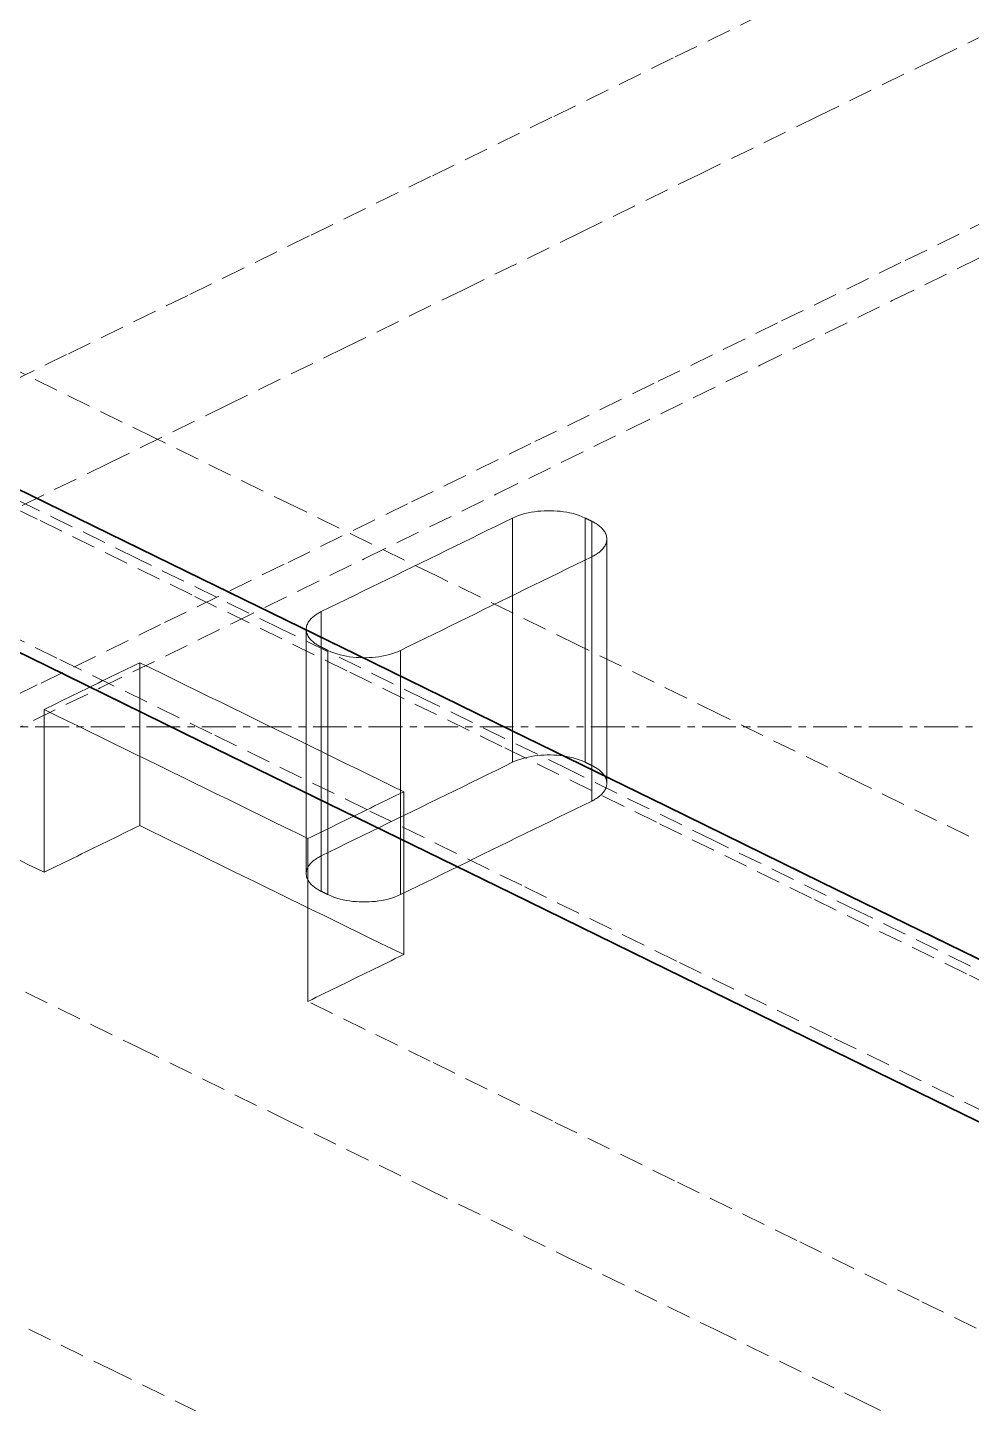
# Model space of a CAD drawing. Header units: millimetres. Extents: x 10 to 410, y 10 to 287.
# Drawn here: x 246.04 to 265.58, y 209 to 237.47 of the extents above; entities that cross this region are included whole.
import ezdxf

# ---------------------------------------------------------------- set-up
doc = ezdxf.new("R2010")
doc.units = ezdxf.units.MM
doc.linetypes.add('CENTER', pattern=[1.15, 0.7, -0.15, 0.15, -0.15])
doc.linetypes.add('DASHED', pattern=[0.75, 0.5, -0.25])
for name, color, linetype, lineweight in [('CENTER', 4, 'CENTER', 13), ('HIDDEN', 8, 'DASHED', 18), ('VISIBLE', 7, 'CONTINUOUS', 35)]:
    doc.layers.add(name, color=color, linetype=linetype, lineweight=lineweight)

msp = doc.modelspace()

# ---------------------------------------------------------------- linework, layer by layer
at = {"layer": 'CENTER'}
msp.add_line((214, 223), (404, 223), dxfattribs=at)
at = {"layer": 'HIDDEN'}
for points in [[(239.353, 227.036), (241.865, 228.264), (244.377, 229.492), (246.888, 230.72), (249.4, 231.948), (251.911, 233.176), (254.423, 234.404), (256.935, 235.632), (259.446, 236.86), (261.958, 238.088), (264.47, 239.316), (266.981, 240.544), (269.493, 241.772), (272.005, 243), (274.516, 244.228), (277.028, 245.456), (279.539, 246.684), (282.051, 247.912), (284.563, 249.14), (287.074, 250.368), (289.586, 251.596), (292.098, 252.824), (294.609, 254.052), (297.121, 255.28)], [(299.109, 253.581), (296.662, 252.384), (294.215, 251.188), (291.768, 249.991), (289.321, 248.795), (286.874, 247.599), (284.427, 246.402), (281.98, 245.206), (279.533, 244.009), (277.086, 242.813), (274.639, 241.617), (272.192, 240.42), (269.745, 239.224), (267.298, 238.027), (264.851, 236.831), (262.404, 235.635), (259.957, 234.438), (257.51, 233.242), (255.063, 232.045), (252.616, 230.849), (250.169, 229.653), (247.722, 228.456), (245.275, 227.26), (242.828, 226.063)], [(238.661, 220.159), (241.215, 221.407), (243.769, 222.656), (246.323, 223.905), (248.877, 225.154), (251.431, 226.402), (253.985, 227.651), (256.539, 228.9), (259.093, 230.149), (261.647, 231.397), (264.201, 232.646), (266.755, 233.895), (269.309, 235.143), (271.863, 236.392), (274.417, 237.641), (276.971, 238.89), (279.526, 240.138), (282.08, 241.387), (284.634, 242.636), (287.188, 243.885), (289.742, 245.133), (292.296, 246.382), (294.85, 247.631), (297.404, 248.88)], [(233.887, 217.126), (236.619, 218.462), (239.35, 219.798), (242.082, 221.133), (244.814, 222.469), (247.545, 223.804), (250.277, 225.14), (253.009, 226.475), (255.74, 227.811), (258.472, 229.147), (261.204, 230.482), (263.935, 231.818), (266.667, 233.153), (269.399, 234.489), (272.13, 235.824), (274.862, 237.16), (277.594, 238.495), (280.325, 239.831), (283.057, 241.167), (285.789, 242.502), (288.52, 243.838), (291.252, 245.173), (293.984, 246.509), (296.715, 247.844)], [(310.359, 195.933), (307.153, 197.502), (303.947, 199.07), (300.741, 200.638), (297.535, 202.206), (294.328, 203.774), (291.122, 205.342), (287.916, 206.91), (284.71, 208.478), (281.504, 210.047), (278.298, 211.615), (275.091, 213.183), (271.885, 214.751), (268.679, 216.319), (265.473, 217.887), (262.267, 219.455), (259.06, 221.023), (255.854, 222.592), (252.648, 224.16), (249.442, 225.728), (246.236, 227.296), (243.03, 228.864), (239.823, 230.432), (236.617, 232)], [(310.023, 198.97), (307.101, 200.399), (304.18, 201.828), (301.258, 203.257), (298.337, 204.686), (295.415, 206.115), (292.493, 207.543), (289.572, 208.972), (286.65, 210.401), (283.729, 211.83), (280.807, 213.259), (277.886, 214.688), (274.964, 216.117), (272.042, 217.546), (269.121, 218.975), (266.199, 220.404), (263.278, 221.833), (260.356, 223.262), (257.435, 224.691), (254.513, 226.12), (251.591, 227.548), (248.67, 228.977), (245.748, 230.406), (242.827, 231.835)], [(233.886, 230.665), (237.092, 229.097), (240.298, 227.528), (243.504, 225.96), (246.71, 224.392), (249.916, 222.824), (253.123, 221.256), (256.329, 219.688), (259.535, 218.12), (262.741, 216.552), (265.947, 214.983), (269.153, 213.415), (272.36, 211.847), (275.566, 210.279), (278.772, 208.711), (281.978, 207.143), (285.184, 205.575), (288.391, 204.007), (291.597, 202.438), (294.803, 200.87), (298.009, 199.302), (301.215, 197.734), (304.421, 196.166), (307.628, 194.598)], [(308.034, 197.271), (305.048, 198.731), (302.062, 200.192), (299.076, 201.653), (296.089, 203.113), (293.103, 204.574), (290.117, 206.034), (287.131, 207.495), (284.145, 208.955), (281.159, 210.416), (278.172, 211.876), (275.186, 213.337), (272.2, 214.797), (269.214, 216.258), (266.228, 217.718), (263.242, 219.179), (260.255, 220.639), (257.269, 222.1), (254.283, 223.56), (251.297, 225.021), (248.311, 226.481), (245.324, 227.942), (242.338, 229.403), (239.352, 230.863)], [(252.119, 225.382), (252.291, 225.466), (252.464, 225.551), (252.636, 225.635), (252.808, 225.719), (252.98, 225.803), (253.152, 225.887), (253.325, 225.972), (253.497, 226.056), (253.669, 226.14), (253.841, 226.224), (254.013, 226.308), (254.186, 226.393), (254.358, 226.477), (254.53, 226.561), (254.702, 226.645), (254.875, 226.729), (255.047, 226.814), (255.219, 226.898), (255.391, 226.982), (255.563, 227.066), (255.736, 227.15), (255.908, 227.235), (256.08, 227.319)], [(256.08, 227.319), (256.141, 227.347), (256.204, 227.371), (256.268, 227.392), (256.332, 227.41), (256.398, 227.426), (256.464, 227.439), (256.53, 227.45), (256.597, 227.458), (256.663, 227.464), (256.73, 227.469), (256.798, 227.471), (256.865, 227.471), (256.932, 227.469), (256.999, 227.464), (257.066, 227.458), (257.133, 227.45), (257.199, 227.439), (257.265, 227.426), (257.33, 227.41), (257.395, 227.392), (257.458, 227.371), (257.521, 227.346), (257.582, 227.319)], [(256.08, 222.265), (256.08, 222.484), (256.08, 222.704), (256.08, 222.924), (256.08, 223.144), (256.08, 223.363), (256.08, 223.583), (256.08, 223.803), (256.08, 224.023), (256.08, 224.242), (256.08, 224.462), (256.08, 224.682), (256.08, 224.902), (256.08, 225.121), (256.08, 225.341), (256.08, 225.561), (256.08, 225.781), (256.08, 226), (256.08, 226.22), (256.08, 226.44), (256.08, 226.66), (256.08, 226.879), (256.08, 227.099), (256.08, 227.319)], [(257.582, 227.319), (257.588, 227.316), (257.594, 227.313), (257.6, 227.31), (257.606, 227.307), (257.612, 227.304), (257.618, 227.301), (257.624, 227.298), (257.63, 227.296), (257.636, 227.293), (257.642, 227.29), (257.648, 227.287), (257.654, 227.284), (257.66, 227.281), (257.665, 227.278), (257.671, 227.275), (257.677, 227.272), (257.683, 227.269), (257.689, 227.267), (257.695, 227.264), (257.701, 227.261), (257.707, 227.258), (257.713, 227.255), (257.719, 227.252)], [(257.582, 222.265), (257.582, 222.484), (257.582, 222.704), (257.582, 222.924), (257.582, 223.144), (257.582, 223.363), (257.582, 223.583), (257.582, 223.803), (257.582, 224.023), (257.582, 224.242), (257.582, 224.462), (257.582, 224.682), (257.582, 224.902), (257.582, 225.121), (257.582, 225.341), (257.582, 225.561), (257.582, 225.781), (257.582, 226), (257.582, 226.22), (257.582, 226.44), (257.582, 226.66), (257.582, 226.879), (257.582, 227.099), (257.582, 227.319)], [(257.719, 227.252), (257.739, 227.242), (257.758, 227.232), (257.777, 227.221), (257.796, 227.21), (257.815, 227.198), (257.833, 227.186), (257.851, 227.173), (257.869, 227.16), (257.886, 227.146), (257.902, 227.132), (257.918, 227.116), (257.934, 227.101), (257.948, 227.084), (257.962, 227.067), (257.975, 227.049), (257.987, 227.031), (257.998, 227.012), (258.007, 226.992), (258.015, 226.971), (258.022, 226.95), (258.026, 226.929), (258.029, 226.907), (258.03, 226.885)], [(257.719, 222.198), (257.719, 222.418), (257.719, 222.637), (257.719, 222.857), (257.719, 223.077), (257.719, 223.297), (257.719, 223.516), (257.719, 223.736), (257.719, 223.956), (257.719, 224.176), (257.719, 224.395), (257.719, 224.615), (257.719, 224.835), (257.719, 225.055), (257.719, 225.274), (257.719, 225.494), (257.719, 225.714), (257.719, 225.934), (257.719, 226.153), (257.719, 226.373), (257.719, 226.593), (257.719, 226.813), (257.719, 227.032), (257.719, 227.252)], [(258.03, 226.885), (258.029, 226.863), (258.026, 226.841), (258.022, 226.819), (258.015, 226.798), (258.007, 226.778), (257.998, 226.758), (257.987, 226.739), (257.975, 226.72), (257.962, 226.702), (257.948, 226.685), (257.934, 226.669), (257.918, 226.653), (257.902, 226.638), (257.886, 226.623), (257.869, 226.609), (257.851, 226.596), (257.833, 226.583), (257.815, 226.571), (257.796, 226.56), (257.777, 226.548), (257.758, 226.538), (257.738, 226.527), (257.719, 226.517)], [(258.03, 221.831), (258.03, 222.05), (258.03, 222.27), (258.03, 222.49), (258.03, 222.71), (258.03, 222.929), (258.03, 223.149), (258.03, 223.369), (258.03, 223.589), (258.03, 223.808), (258.03, 224.028), (258.03, 224.248), (258.03, 224.467), (258.03, 224.687), (258.03, 224.907), (258.03, 225.127), (258.03, 225.346), (258.03, 225.566), (258.03, 225.786), (258.03, 226.006), (258.03, 226.225), (258.03, 226.445), (258.03, 226.665), (258.03, 226.885)], [(253.758, 224.581), (253.93, 224.665), (254.102, 224.749), (254.274, 224.833), (254.447, 224.918), (254.619, 225.002), (254.791, 225.086), (254.963, 225.17), (255.136, 225.254), (255.308, 225.339), (255.48, 225.423), (255.652, 225.507), (255.824, 225.591), (255.997, 225.675), (256.169, 225.76), (256.341, 225.844), (256.513, 225.928), (256.685, 226.012), (256.858, 226.096), (257.03, 226.181), (257.202, 226.265), (257.374, 226.349), (257.547, 226.433), (257.719, 226.517)], [(257.719, 221.463), (257.719, 221.683), (257.719, 221.903), (257.719, 222.122), (257.719, 222.342), (257.719, 222.562), (257.719, 222.782), (257.719, 223.001), (257.719, 223.221), (257.719, 223.441), (257.719, 223.661), (257.719, 223.88), (257.719, 224.1), (257.719, 224.32), (257.719, 224.54), (257.719, 224.759), (257.719, 224.979), (257.719, 225.199), (257.719, 225.419), (257.719, 225.638), (257.719, 225.858), (257.719, 226.078), (257.719, 226.298), (257.719, 226.517)], [(252.119, 225.382), (252.099, 225.372), (252.08, 225.362), (252.061, 225.351), (252.042, 225.34), (252.023, 225.328), (252.005, 225.316), (251.987, 225.303), (251.969, 225.29), (251.952, 225.276), (251.936, 225.262), (251.92, 225.247), (251.904, 225.231), (251.889, 225.215), (251.876, 225.197), (251.863, 225.18), (251.851, 225.161), (251.84, 225.142), (251.831, 225.122), (251.823, 225.101), (251.816, 225.08), (251.812, 225.059), (251.809, 225.037), (251.808, 225.015)], [(252.119, 220.328), (252.119, 220.548), (252.119, 220.768), (252.119, 220.987), (252.119, 221.207), (252.119, 221.427), (252.119, 221.647), (252.119, 221.866), (252.119, 222.086), (252.119, 222.306), (252.119, 222.526), (252.119, 222.745), (252.119, 222.965), (252.119, 223.185), (252.119, 223.405), (252.119, 223.624), (252.119, 223.844), (252.119, 224.064), (252.119, 224.284), (252.119, 224.503), (252.119, 224.723), (252.119, 224.943), (252.119, 225.163), (252.119, 225.382)], [(251.808, 225.015), (251.809, 224.993), (251.812, 224.971), (251.816, 224.95), (251.823, 224.929), (251.831, 224.908), (251.84, 224.888), (251.851, 224.869), (251.863, 224.85), (251.876, 224.832), (251.889, 224.815), (251.904, 224.799), (251.919, 224.783), (251.935, 224.768), (251.952, 224.754), (251.969, 224.74), (251.987, 224.726), (252.005, 224.714), (252.023, 224.702), (252.042, 224.69), (252.061, 224.679), (252.08, 224.668), (252.099, 224.658), (252.119, 224.648)], [(251.808, 219.961), (251.808, 220.18), (251.808, 220.4), (251.808, 220.62), (251.808, 220.84), (251.808, 221.059), (251.808, 221.279), (251.808, 221.499), (251.808, 221.719), (251.808, 221.938), (251.808, 222.158), (251.808, 222.378), (251.808, 222.598), (251.808, 222.817), (251.808, 223.037), (251.808, 223.257), (251.808, 223.477), (251.808, 223.696), (251.808, 223.916), (251.808, 224.136), (251.808, 224.356), (251.808, 224.575), (251.808, 224.795), (251.808, 225.015)], [(252.119, 224.648), (252.125, 224.645), (252.131, 224.642), (252.137, 224.639), (252.143, 224.636), (252.149, 224.633), (252.155, 224.63), (252.161, 224.627), (252.166, 224.624), (252.172, 224.622), (252.178, 224.619), (252.184, 224.616), (252.19, 224.613), (252.196, 224.61), (252.202, 224.607), (252.208, 224.604), (252.214, 224.601), (252.22, 224.598), (252.226, 224.595), (252.232, 224.592), (252.238, 224.59), (252.244, 224.587), (252.25, 224.584), (252.256, 224.581)], [(252.119, 219.593), (252.119, 219.813), (252.119, 220.033), (252.119, 220.253), (252.119, 220.472), (252.119, 220.692), (252.119, 220.912), (252.119, 221.132), (252.119, 221.351), (252.119, 221.571), (252.119, 221.791), (252.119, 222.011), (252.119, 222.23), (252.119, 222.45), (252.119, 222.67), (252.119, 222.89), (252.119, 223.109), (252.119, 223.329), (252.119, 223.549), (252.119, 223.769), (252.119, 223.988), (252.119, 224.208), (252.119, 224.428), (252.119, 224.648)], [(252.256, 224.581), (252.317, 224.553), (252.379, 224.529), (252.443, 224.508), (252.508, 224.49), (252.573, 224.474), (252.639, 224.461), (252.705, 224.45), (252.772, 224.442), (252.839, 224.435), (252.906, 224.431), (252.973, 224.429), (253.04, 224.429), (253.107, 224.431), (253.174, 224.435), (253.241, 224.442), (253.308, 224.45), (253.374, 224.461), (253.44, 224.474), (253.506, 224.49), (253.57, 224.508), (253.634, 224.529), (253.697, 224.553), (253.758, 224.581)], [(252.256, 219.527), (252.256, 219.746), (252.256, 219.966), (252.256, 220.186), (252.256, 220.406), (252.256, 220.625), (252.256, 220.845), (252.256, 221.065), (252.256, 221.285), (252.256, 221.504), (252.256, 221.724), (252.256, 221.944), (252.256, 222.164), (252.256, 222.383), (252.256, 222.603), (252.256, 222.823), (252.256, 223.043), (252.256, 223.262), (252.256, 223.482), (252.256, 223.702), (252.256, 223.922), (252.256, 224.141), (252.256, 224.361), (252.256, 224.581)], [(253.758, 219.527), (253.758, 219.746), (253.758, 219.966), (253.758, 220.186), (253.758, 220.406), (253.758, 220.625), (253.758, 220.845), (253.758, 221.065), (253.758, 221.285), (253.758, 221.504), (253.758, 221.724), (253.758, 221.944), (253.758, 222.164), (253.758, 222.383), (253.758, 222.603), (253.758, 222.823), (253.758, 223.043), (253.758, 223.262), (253.758, 223.482), (253.758, 223.702), (253.758, 223.922), (253.758, 224.141), (253.758, 224.361), (253.758, 224.581)], [(246.382, 223.358), (246.468, 223.4), (246.554, 223.442), (246.64, 223.484), (246.726, 223.526), (246.812, 223.568), (246.898, 223.61), (246.985, 223.652), (247.071, 223.694), (247.157, 223.736), (247.243, 223.779), (247.329, 223.821), (247.415, 223.863), (247.501, 223.905), (247.587, 223.947), (247.673, 223.989), (247.76, 224.031), (247.846, 224.073), (247.932, 224.115), (248.018, 224.157), (248.104, 224.2), (248.19, 224.242), (248.276, 224.284), (248.362, 224.326)], [(248.362, 220.956), (248.362, 221.103), (248.362, 221.249), (248.362, 221.396), (248.362, 221.542), (248.362, 221.689), (248.362, 221.835), (248.362, 221.982), (248.362, 222.128), (248.362, 222.275), (248.362, 222.421), (248.362, 222.568), (248.362, 222.714), (248.362, 222.861), (248.362, 223.007), (248.362, 223.154), (248.362, 223.3), (248.362, 223.447), (248.362, 223.593), (248.362, 223.74), (248.362, 223.886), (248.362, 224.033), (248.362, 224.179), (248.362, 224.326)], [(248.362, 224.326), (248.6, 224.21), (248.837, 224.094), (249.075, 223.977), (249.312, 223.861), (249.55, 223.745), (249.787, 223.629), (250.025, 223.513), (250.262, 223.397), (250.5, 223.28), (250.737, 223.164), (250.975, 223.048), (251.212, 222.932), (251.45, 222.816), (251.687, 222.7), (251.925, 222.583), (252.162, 222.467), (252.4, 222.351), (252.637, 222.235), (252.875, 222.119), (253.112, 222.003), (253.35, 221.887), (253.587, 221.77), (253.825, 221.654)], [(246.382, 223.358), (246.382, 223.211), (246.382, 223.065), (246.382, 222.918), (246.382, 222.772), (246.382, 222.625), (246.382, 222.479), (246.382, 222.332), (246.382, 222.186), (246.382, 222.039), (246.382, 221.893), (246.382, 221.746), (246.382, 221.6), (246.382, 221.453), (246.382, 221.307), (246.382, 221.16), (246.382, 221.014), (246.382, 220.867), (246.382, 220.721), (246.382, 220.574), (246.382, 220.428), (246.382, 220.281), (246.382, 220.135), (246.382, 219.988)], [(246.382, 223.358), (246.619, 223.241), (246.857, 223.125), (247.094, 223.009), (247.332, 222.893), (247.569, 222.777), (247.807, 222.661), (248.044, 222.544), (248.282, 222.428), (248.519, 222.312), (248.757, 222.196), (248.994, 222.08), (249.232, 221.964), (249.469, 221.848), (249.707, 221.731), (249.944, 221.615), (250.182, 221.499), (250.419, 221.383), (250.657, 221.267), (250.894, 221.151), (251.132, 221.034), (251.369, 220.918), (251.607, 220.802), (251.844, 220.686)], [(256.08, 222.265), (256.141, 222.292), (256.204, 222.317), (256.268, 222.338), (256.332, 222.356), (256.398, 222.372), (256.464, 222.385), (256.53, 222.395), (256.597, 222.404), (256.663, 222.41), (256.73, 222.414), (256.798, 222.417), (256.865, 222.417), (256.932, 222.414), (256.999, 222.41), (257.066, 222.404), (257.133, 222.395), (257.199, 222.385), (257.265, 222.372), (257.33, 222.356), (257.395, 222.338), (257.458, 222.317), (257.521, 222.292), (257.582, 222.265)], [(252.119, 220.328), (252.291, 220.412), (252.464, 220.496), (252.636, 220.581), (252.808, 220.665), (252.98, 220.749), (253.152, 220.833), (253.325, 220.917), (253.497, 221.002), (253.669, 221.086), (253.841, 221.17), (254.013, 221.254), (254.186, 221.338), (254.358, 221.423), (254.53, 221.507), (254.702, 221.591), (254.875, 221.675), (255.047, 221.759), (255.219, 221.844), (255.391, 221.928), (255.563, 222.012), (255.736, 222.096), (255.908, 222.18), (256.08, 222.265)], [(257.582, 222.265), (257.588, 222.262), (257.594, 222.259), (257.6, 222.256), (257.606, 222.253), (257.612, 222.25), (257.618, 222.247), (257.624, 222.244), (257.63, 222.241), (257.636, 222.238), (257.642, 222.236), (257.648, 222.233), (257.654, 222.23), (257.66, 222.227), (257.665, 222.224), (257.671, 222.221), (257.677, 222.218), (257.683, 222.215), (257.689, 222.212), (257.695, 222.209), (257.701, 222.207), (257.707, 222.204), (257.713, 222.201), (257.719, 222.198)], [(257.719, 222.198), (257.739, 222.188), (257.758, 222.178), (257.777, 222.167), (257.796, 222.156), (257.815, 222.144), (257.833, 222.132), (257.851, 222.119), (257.869, 222.106), (257.886, 222.092), (257.902, 222.077), (257.918, 222.062), (257.934, 222.047), (257.948, 222.03), (257.962, 222.013), (257.975, 221.995), (257.987, 221.977), (257.998, 221.957), (258.007, 221.937), (258.015, 221.917), (258.022, 221.896), (258.026, 221.874), (258.029, 221.853), (258.03, 221.831)], [(258.03, 221.831), (258.029, 221.809), (258.026, 221.787), (258.022, 221.765), (258.015, 221.744), (258.007, 221.724), (257.998, 221.704), (257.987, 221.684), (257.975, 221.666), (257.962, 221.648), (257.948, 221.631), (257.934, 221.614), (257.918, 221.599), (257.902, 221.584), (257.886, 221.569), (257.869, 221.555), (257.851, 221.542), (257.833, 221.529), (257.815, 221.517), (257.796, 221.505), (257.777, 221.494), (257.758, 221.483), (257.738, 221.473), (257.719, 221.463)], [(246.382, 219.988), (246.227, 220.064), (246.073, 220.139), (245.918, 220.215), (245.764, 220.291), (245.609, 220.366), (245.454, 220.442), (245.3, 220.517), (245.145, 220.593), (244.991, 220.668), (244.836, 220.744), (244.682, 220.82), (244.527, 220.895), (244.372, 220.971), (244.218, 221.046), (244.063, 221.122), (243.909, 221.198), (243.754, 221.273), (243.6, 221.349), (243.445, 221.424), (243.29, 221.5), (243.136, 221.576), (242.981, 221.651), (242.827, 221.727)], [(251.844, 220.686), (251.93, 220.728), (252.016, 220.77), (252.102, 220.812), (252.189, 220.854), (252.275, 220.896), (252.361, 220.939), (252.447, 220.981), (252.533, 221.023), (252.619, 221.065), (252.705, 221.107), (252.791, 221.149), (252.877, 221.191), (252.964, 221.233), (253.05, 221.275), (253.136, 221.317), (253.222, 221.36), (253.308, 221.402), (253.394, 221.444), (253.48, 221.486), (253.566, 221.528), (253.652, 221.57), (253.739, 221.612), (253.825, 221.654)], [(253.825, 218.285), (253.825, 218.431), (253.825, 218.578), (253.825, 218.724), (253.825, 218.871), (253.825, 219.017), (253.825, 219.164), (253.825, 219.31), (253.825, 219.457), (253.825, 219.603), (253.825, 219.75), (253.825, 219.896), (253.825, 220.043), (253.825, 220.189), (253.825, 220.336), (253.825, 220.482), (253.825, 220.629), (253.825, 220.775), (253.825, 220.922), (253.825, 221.068), (253.825, 221.215), (253.825, 221.361), (253.825, 221.508), (253.825, 221.654)], [(253.758, 219.527), (253.93, 219.611), (254.102, 219.695), (254.274, 219.779), (254.447, 219.863), (254.619, 219.948), (254.791, 220.032), (254.963, 220.116), (255.136, 220.2), (255.308, 220.284), (255.48, 220.369), (255.652, 220.453), (255.824, 220.537), (255.997, 220.621), (256.169, 220.705), (256.341, 220.79), (256.513, 220.874), (256.685, 220.958), (256.858, 221.042), (257.03, 221.126), (257.202, 221.211), (257.374, 221.295), (257.547, 221.379), (257.719, 221.463)], [(239.352, 220.755), (242.338, 219.294), (245.324, 217.834), (248.311, 216.373), (251.297, 214.913), (254.283, 213.452), (257.269, 211.992), (260.255, 210.531), (263.242, 209.07), (266.228, 207.61), (269.214, 206.149), (272.2, 204.689), (275.186, 203.228), (278.172, 201.768), (281.159, 200.307), (284.145, 198.847), (287.131, 197.386), (290.117, 195.926), (293.103, 194.465), (296.089, 193.005), (299.076, 191.544), (302.062, 190.084), (305.048, 188.623), (308.034, 187.163)], [(246.382, 219.988), (246.468, 220.03), (246.554, 220.072), (246.64, 220.114), (246.726, 220.157), (246.812, 220.199), (246.898, 220.241), (246.985, 220.283), (247.071, 220.325), (247.157, 220.367), (247.243, 220.409), (247.329, 220.451), (247.415, 220.493), (247.501, 220.535), (247.587, 220.578), (247.673, 220.62), (247.76, 220.662), (247.846, 220.704), (247.932, 220.746), (248.018, 220.788), (248.104, 220.83), (248.19, 220.872), (248.276, 220.914), (248.362, 220.956)], [(248.362, 220.956), (248.6, 220.84), (248.837, 220.724), (249.075, 220.608), (249.312, 220.492), (249.55, 220.376), (249.787, 220.259), (250.025, 220.143), (250.262, 220.027), (250.5, 219.911), (250.737, 219.795), (250.975, 219.679), (251.212, 219.563), (251.45, 219.446), (251.687, 219.33), (251.925, 219.214), (252.162, 219.098), (252.4, 218.982), (252.637, 218.866), (252.875, 218.749), (253.112, 218.633), (253.35, 218.517), (253.587, 218.401), (253.825, 218.285)], [(251.844, 220.686), (251.844, 220.539), (251.844, 220.393), (251.844, 220.246), (251.844, 220.1), (251.844, 219.953), (251.844, 219.807), (251.844, 219.66), (251.844, 219.514), (251.844, 219.367), (251.844, 219.221), (251.844, 219.074), (251.844, 218.928), (251.844, 218.781), (251.844, 218.635), (251.844, 218.488), (251.844, 218.342), (251.844, 218.195), (251.844, 218.049), (251.844, 217.902), (251.844, 217.756), (251.844, 217.609), (251.844, 217.463), (251.844, 217.316)], [(252.119, 220.328), (252.099, 220.318), (252.08, 220.308), (252.061, 220.297), (252.042, 220.286), (252.023, 220.274), (252.005, 220.262), (251.987, 220.249), (251.969, 220.236), (251.952, 220.222), (251.936, 220.208), (251.92, 220.193), (251.904, 220.177), (251.889, 220.16), (251.876, 220.143), (251.863, 220.125), (251.851, 220.107), (251.84, 220.088), (251.831, 220.068), (251.823, 220.047), (251.816, 220.026), (251.812, 220.005), (251.809, 219.983), (251.808, 219.961)], [(251.808, 219.961), (251.809, 219.939), (251.812, 219.917), (251.816, 219.895), (251.823, 219.874), (251.831, 219.854), (251.84, 219.834), (251.851, 219.815), (251.863, 219.796), (251.876, 219.778), (251.889, 219.761), (251.904, 219.745), (251.919, 219.729), (251.935, 219.714), (251.952, 219.699), (251.969, 219.686), (251.987, 219.672), (252.005, 219.66), (252.023, 219.647), (252.042, 219.636), (252.061, 219.624), (252.08, 219.614), (252.099, 219.603), (252.119, 219.593)], [(252.119, 219.593), (252.125, 219.591), (252.131, 219.588), (252.137, 219.585), (252.143, 219.582), (252.149, 219.579), (252.155, 219.576), (252.161, 219.573), (252.166, 219.57), (252.172, 219.567), (252.178, 219.564), (252.184, 219.562), (252.19, 219.559), (252.196, 219.556), (252.202, 219.553), (252.208, 219.55), (252.214, 219.547), (252.22, 219.544), (252.226, 219.541), (252.232, 219.538), (252.238, 219.535), (252.244, 219.532), (252.25, 219.53), (252.256, 219.527)], [(252.256, 219.527), (252.317, 219.499), (252.379, 219.475), (252.443, 219.454), (252.508, 219.435), (252.573, 219.42), (252.639, 219.407), (252.705, 219.396), (252.772, 219.387), (252.839, 219.381), (252.906, 219.377), (252.973, 219.375), (253.04, 219.375), (253.107, 219.377), (253.174, 219.381), (253.241, 219.387), (253.308, 219.396), (253.374, 219.407), (253.44, 219.42), (253.506, 219.435), (253.57, 219.454), (253.634, 219.475), (253.697, 219.499), (253.758, 219.527)], [(251.844, 217.316), (251.93, 217.359), (252.016, 217.401), (252.102, 217.443), (252.189, 217.485), (252.275, 217.527), (252.361, 217.569), (252.447, 217.611), (252.533, 217.653), (252.619, 217.695), (252.705, 217.737), (252.791, 217.78), (252.877, 217.822), (252.964, 217.864), (253.05, 217.906), (253.136, 217.948), (253.222, 217.99), (253.308, 218.032), (253.394, 218.074), (253.48, 218.116), (253.566, 218.158), (253.652, 218.201), (253.739, 218.243), (253.825, 218.285)], [(310.023, 188.862), (307.493, 190.099), (304.964, 191.336), (302.434, 192.573), (299.905, 193.81), (297.375, 195.047), (294.846, 196.285), (292.316, 197.522), (289.787, 198.759), (287.257, 199.996), (284.728, 201.233), (282.198, 202.47), (279.669, 203.708), (277.139, 204.945), (274.61, 206.182), (272.08, 207.419), (269.551, 208.656), (267.021, 209.893), (264.492, 211.131), (261.962, 212.368), (259.433, 213.605), (256.903, 214.842), (254.374, 216.079), (251.844, 217.316)], [(238.659, 214.154), (241.688, 212.673), (244.717, 211.192), (247.745, 209.71), (250.774, 208.229), (253.802, 206.748), (256.831, 205.267), (259.86, 203.785), (262.888, 202.304), (265.917, 200.823), (268.945, 199.341), (271.974, 197.86), (275.003, 196.379), (278.031, 194.898), (281.06, 193.416), (284.088, 191.935), (287.117, 190.454), (290.146, 188.973), (293.174, 187.491), (296.203, 186.01), (299.231, 184.529), (302.26, 183.047), (305.288, 181.566), (308.317, 180.085)]]:
    msp.add_lwpolyline(points, dxfattribs=at)
at = {"layer": 'VISIBLE'}
for points in [[(233.612, 233.901), (236.819, 232.332), (240.025, 230.764), (243.231, 229.196), (246.437, 227.628), (249.643, 226.06), (252.849, 224.492), (256.056, 222.924), (259.262, 221.356), (262.468, 219.787), (265.674, 218.219), (268.88, 216.651), (272.087, 215.083), (275.293, 213.515), (278.499, 211.947), (281.705, 210.379), (284.911, 208.811), (288.117, 207.243), (291.324, 205.674), (294.53, 204.106), (297.736, 202.538), (300.942, 200.97), (304.148, 199.402), (307.354, 197.834)], [(233.612, 230.531), (236.819, 228.963), (240.025, 227.395), (243.231, 225.827), (246.437, 224.259), (249.643, 222.691), (252.849, 221.122), (256.056, 219.554), (259.262, 217.986), (262.468, 216.418), (265.674, 214.85), (268.88, 213.282), (272.087, 211.714), (275.293, 210.146), (278.499, 208.577), (281.705, 207.009), (284.911, 205.441), (288.117, 203.873), (291.324, 202.305), (294.53, 200.737), (297.736, 199.169), (300.942, 197.601), (304.148, 196.032), (307.354, 194.464)]]:
    msp.add_lwpolyline(points, dxfattribs=at)

doc.saveas('drawing.dxf')
